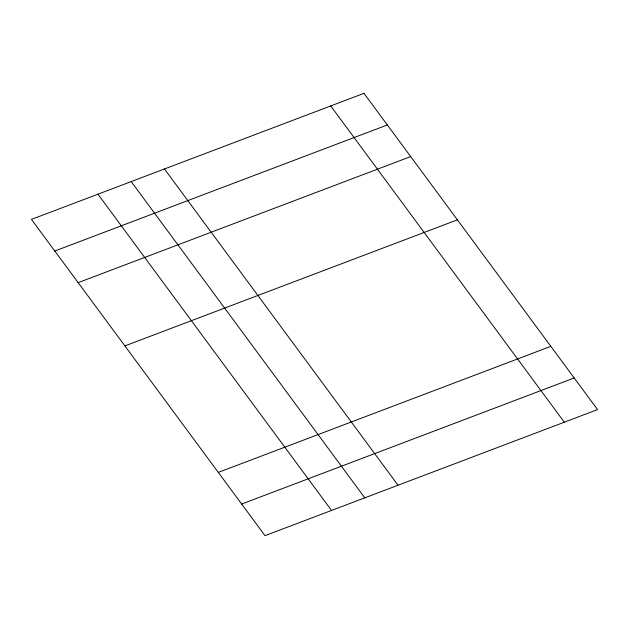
<?xml version="1.0" encoding="UTF-8"?>
<svg xmlns="http://www.w3.org/2000/svg" width="629" height="629" viewBox="0 0 629 629"><rect width="100%" height="100%" fill="white"/><g stroke="black" fill="none" stroke-linecap="round" stroke-linejoin="round"><path stroke-width="0.94" d="M54.809 251.026L387.33 124.967M78.161 282.649L410.69 156.59M124.88 345.903L457.409 219.843M218.31 472.41L550.839 346.351M241.67 504.033L574.191 377.974M330.72 105.939L564.299 422.208M164.46 168.973L398.031 485.242M131.209 181.577L364.781 497.846M97.959 194.188L331.53 510.449M363.979 93.336L31.45 219.395L265.021 535.664L597.55 409.605L363.979 93.336"/></g></svg>
